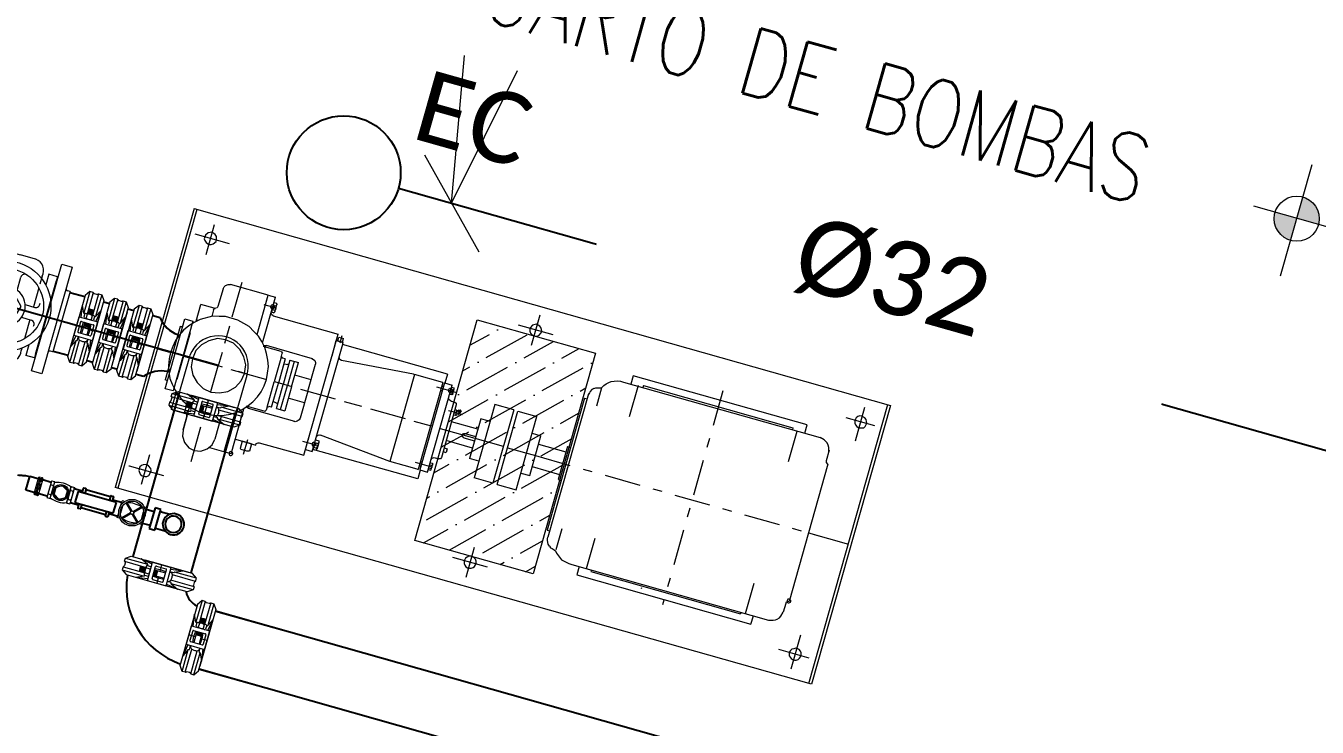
# Model space of a CAD drawing. Header units: inches. Extents: x 0 to 766, y -245 to 236.
# Drawn here: x 55.427 to 58.883, y -194.161 to -192.283 of the extents above; entities that cross this region are included whole.
import ezdxf

# ---------------------------------------------------------------- set-up
doc = ezdxf.new("R2010")
doc.units = ezdxf.units.IN
doc.header["$MEASUREMENT"] = 0
doc.linetypes.add('SLD-Continua', pattern=[0])
for name, color, linetype, lineweight in [('00 SOS 911 - ACCES. ACI', 125, 'Continuous', 9), ('000 SOS 911 - ACCES. ACI', 125, 'Continuous', 0), ('000 SOS 911 - ACCESORIOS ACI', 3, 'Continuous', 20), ('000 SOS 911 ROCIADORES', 5, 'Continuous', 25), ('000 SOS 911 TEXTOS', 4, 'Continuous', 0), ('000 SOS 911 TEXTOS ACI', 7, 'Continuous', 9), ('000 SOS 911 TUBERIA', 30, 'Continuous', 20), ('000 SOS 911 TUBERIA ACI', 1, 'Continuous', 25), ('NIVELES-NPT', 251, 'Continuous', 9), ('TEXTO-AMBIENTE', 251, 'Continuous', 9)]:
    doc.layers.add(name, color=color, linetype=linetype, lineweight=lineweight)
doc.layers.add('Layer2', color=7, linetype='Continuous')
doc.layers.add('LAYERYYY', color=7, linetype='Continuous')
doc.styles.add('P&R', font='calibril.ttf')
doc.styles.add('PIPE', font='ARIALN.TTF', dxfattribs={"width": 0.8})
doc.styles.add('ROMANS', font='romans.shx', dxfattribs={"width": 0.8})

# ---------------------------------------------------------------- blocks, each defined once
blk = doc.blocks.new('NPT')
at = {"layer": 'NIVELES-NPT'}
h = blk.add_hatch(color=256, dxfattribs=at)
h.paths.add_polyline_path([(0, -0.0613), (0, 0), (-0.0603, 0, 0.004279), (-0.0603, -0.001, 0.414214)])
h.paths.add_polyline_path([(0, 0), (0.0603, 0, 0.409209), (0, 0.0593)])
blk.add_line((0.932, 0), (-0.1193, 0), dxfattribs=at)
blk.add_lwpolyline([(0, -0.1598), (0, 0.1494)], dxfattribs=at)
at = {"layer": 'NIVELES-NPT', "linetype": 'Continuous'}
blk.add_circle((0, -0.001), 0.0603, dxfattribs=at)
at = {"layer": 'NIVELES-NPT', "style": 'ROMANS', "width": 0.8}
blk.add_attdef('N.P.T.±0.00', (0.1175, 0.0358), '', height=0.1, dxfattribs=at)
blk = doc.blocks.new('Bomba ACI Planta')
at = {"layer": '000 SOS 911 - ACCESORIOS ACI'}
h = blk.add_hatch(dxfattribs=at)
h.set_pattern_fill('ANSI36', color=125, scale=1.3)
h.set_pattern_definition([(45, (-147.3925, -3.8945), (2.18894, 8.026104), [10.31875, -2.06375, 0, -2.06375])])
h.paths.add_polyline_path([(79.27, 25.23), (52.17, 25.23), (52.17, -25.29), (79.27, -25.29)])
at = {"layer": '000 SOS 911 - ACCESORIOS ACI', "color": 30}
for points in [[(-14.48, 31.83), (144.89, 31.83), (144.89, -32.01), (-14.48, -32.01)], [(-14.48, 31.83), (-14.48, -32.01)], [(-13.88, 31.83), (-13.88, -32.01)], [(144.28, -32.01), (144.28, 31.83)]]:
    blk.add_lwpolyline(points, dxfattribs=at)
at = {"layer": '000 SOS 911 - ACCESORIOS ACI', "color": 10}
for points in [[(-9.2, 22.83), (-9.2, 29.67)], [(65.2, 23.07), (65.2, 30.03)], [(139.6, 22.23), (139.6, 29.91)], [(-12.8, 26.55), (-5, 26.55)], [(-8.72, 25.23), (-8.36, 25.47), (-7.88, 26.19), (-7.88, 26.55), (-8.11, 27.27), (-8.48, 27.63), (-8.84, 27.75), (-9.32, 27.87), (-9.68, 27.75), (-10.04, 27.51), (-10.52, 26.91), (-10.52, 26.07), (-10.28, 25.71), (-9.92, 25.35), (-9.2, 25.11), (-8.72, 25.23)], [(69.16, 26.55), (61.24, 26.55)], [(66.16, 25.59), (66.52, 26.31), (66.52, 26.67), (66.4, 27.03), (66.16, 27.39), (65.8, 27.63), (65.44, 27.75), (64.96, 27.87), (64.24, 27.39), (63.89, 26.67), (63.89, 26.31), (64, 25.95), (64.24, 25.59), (64.6, 25.35), (64.96, 25.23), (65.32, 25.23), (65.8, 25.35), (66.16, 25.59)], [(142.84, 26.55), (136.24, 26.55)], [(139, 25.35), (139.36, 25.23), (139.72, 25.23), (140.2, 25.35), (140.56, 25.47), (140.8, 25.83), (140.92, 26.31), (140.92, 26.67), (140.8, 27.03), (140.56, 27.39), (140.2, 27.63), (139.48, 27.87), (139, 27.75), (138.64, 27.51), (138.4, 27.15), (138.28, 26.79), (138.28, 26.31), (138.4, 25.95), (138.64, 25.59), (139, 25.35)], [(108.52, 24.87), (108.52, 16.95)], [(82.6, 18.27), (82.96, 18.87), (83.32, 19.35), (83.8, 19.83), (84.28, 20.19), (85.48, 20.67), (86.2, 20.79), (86.92, 20.79)], [(86.92, 20.79), (131.92, 20.79)], [(128.44, 22.71), (88.6, 22.71)], [(88.6, 22.71), (88.6, 20.79)], [(90.28, 13.83), (90.28, 21.03)], [(91.36, 21.27), (125.56, 21.27)], [(91.36, 21.27), (91.36, 20.79)], [(125.56, 21.27), (125.56, 20.79)], [(126.64, 13.83), (126.64, 20.79)], [(128.44, 20.79), (128.44, 22.71)], [(134.56, 18.39), (134.44, 18.87), (134.32, 19.23), (134.08, 19.71), (133.72, 20.07), (133.36, 20.31), (132.89, 20.55), (131.92, 20.79)], [(-3.56, 16.59), (-3.44, 17.07), (-3.2, 17.43), (-2.72, 17.79), (-2.24, 17.91)], [(6.4, 17.91), (-2.24, 17.91)], [(6.4, 17.91), (8.08, 17.91)], [(6.4, 16.35), (6.4, 17.91)], [(6.4, 8.91), (6.4, 17.91)], [(8.08, 7.47), (8.08, 17.91)], [(81.04, 17.67), (80.68, 17.31), (80.44, 16.83), (80.32, 16.47), (80.2, 15.99)], [(81.04, 17.67), (81.4, 17.91), (81.76, 18.03), (82.24, 18.15), (82.6, 18.27)], [(82.6, 18.27), (82.6, 14.07)], [(134.56, 18.63), (134.56, 16.23)], [(-3.56, 16.59), (-3.56, 12.51)], [(-3.56, 15.39), (-3.56, 15.27)], [(8.92, 15.63), (6.16, 15.63)], [(8.08, 15.63), (8.08, 16.71)], [(8.08, 15.63), (8.08, 16.71), (8.68, 16.71)], [(8.08, 16.11), (8.68, 16.11)], [(8.08, 15.63), (8.08, 14.55)], [(8.08, 15.63), (8.08, 14.55)], [(8.08, 15.15), (8.68, 15.15)], [(8.08, 14.55), (8.68, 14.55)], [(8.68, 13.83), (8.32, 13.95), (8.08, 14.31), (8.08, 14.43)], [(8.44, 15.75), (8.44, 15.75), (8.44, 15.75)], [(8.44, 15.75), (8.44, 15.75), (8.44, 15.75)], [(8.68, 16.71), (8.8, 16.35), (8.68, 16.11)], [(8.68, 16.11), (8.8, 15.75), (8.8, 15.27), (8.68, 15.15)], [(8.68, 15.15), (8.8, 14.79), (8.68, 14.55)], [(8.8, 14.79), (8.8, 16.47)], [(79.6, 15.03), (79.6, -15.21)], [(79.6, 15.03), (80.2, 15.03)], [(80.2, 16.23), (80.2, -16.65)], [(134.56, 16.23), (134.68, 15.87), (135.04, 15.63), (135.16, 15.63)], [(135.16, 15.63), (135.16, -15.81)], [(-4.28, 11.91), (-7.28, 11.91)], [(-7.28, 8.07), (-7.28, 11.91)], [(-3.56, 12.51), (-3.68, 12.15), (-4.16, 11.91), (-4.28, 11.91)], [(-4.28, 11.55), (-4.16, 11.91), (-4.04, 11.91)], [(-4.28, 11.55), (-4.28, 9.99)], [(8.68, 13.83), (23.56, 13.83)], [(23.56, -13.89), (23.56, 13.83)], [(23.56, 8.91), (23.56, 12.39), (25.12, 12.39)], [(24.89, 12.39), (23.56, 12.39)], [(23.92, 12.39), (23.92, 13.23), (25, 13.23)], [(24.52, 12.15), (24.52, 13.83)], [(24.89, 12.39), (25.12, 12.03)], [(25, 12.39), (25, 13.23)], [(25.12, -12.57), (25.12, 12.03)], [(49.12, 11.91), (25.12, 11.91)], [(49.12, 11.91), (49.12, 9.87)], [(108.52, 13.95), (108.52, 11.91)], [(11.08, -0.09), (10.96, 1.35), (10.72, 2.79), (10.24, 4.11), (9.52, 5.43), (8.8, 6.63), (7.84, 7.71), (6.76, 8.67), (5.56, 9.39), (4.24, 10.11), (2.92, 10.47), (1.48, 10.83), (-1.4, 10.83), (-2.72, 10.47), (-4.16, 10.11), (-6.56, 8.67), (-7.64, 7.71), (-8.6, 6.63), (-9.44, 5.43), (-10.04, 4.11), (-10.52, 2.79), (-10.76, 1.35), (-10.88, -0.09), (-10.76, -1.53), (-10.52, -2.97), (-10.04, -4.29), (-9.44, -5.61), (-8.6, -6.69), (-7.64, -7.77), (-6.56, -8.73), (-5.36, -9.57), (-4.16, -10.17), (-2.72, -10.65), (-1.4, -10.89), (0.04, -11.01), (1.48, -10.89), (2.92, -10.65), (4.24, -10.17), (5.56, -9.57), (6.76, -8.73), (7.84, -7.77), (8.8, -6.69), (9.52, -5.61), (10.24, -4.29), (10.72, -2.97), (10.96, -1.53), (11.08, -0.09)], [(25.84, 8.43), (25.48, 8.55), (25.24, 8.91), (25.12, 9.15)], [(41.92, 9.87), (25.84, 8.43)], [(41.92, 9.87), (42.16, 9.87)], [(42.16, 9.87), (42.16, -10.05)], [(48.64, 9.87), (42.16, 9.87)], [(52, 8.55), (47.68, 8.55)], [(48.64, 9.87), (48.64, -10.05)], [(49, 9.03), (48.64, 9.03)], [(48.64, 9.03), (49, 9.03)], [(49, 9.87), (50.8, 9.87)], [(49, 9.87), (49, -10.05)], [(50.8, -10.05), (50.8, 9.87)], [(50.8, 8.55), (50.8, 9.39)], [(50.8, 9.39), (51.28, 9.39)], [(50.8, 8.91), (51.28, 8.91)], [(50.8, 8.55), (50.8, 7.83), (51.28, 7.83)], [(51.16, 8.67), (51.16, 8.67), (51.16, 8.67)], [(51.28, 9.39), (51.4, 9.03), (51.28, 8.91)], [(51.28, 8.91), (51.4, 8.55), (51.28, 8.19)], [(51.4, 9.15), (51.4, 7.95)], [(108.52, 8.91), (108.52, 0.99)], [(-7.28, 8.43), (-6.92, 8.43)], [(6.04, -0.09), (5.8, 1.83), (4.96, 3.39), (3.64, 4.71), (1.96, 5.67), (0.04, 5.91), (-1.76, 5.67), (-3.44, 4.71), (-4.76, 3.39), (-5.6, 1.83), (-5.84, -0.09), (-5.6, -1.89), (-4.76, -3.57), (-3.44, -4.89), (-1.76, -5.73), (0.04, -6.09), (1.96, -5.73), (3.64, -4.89), (4.96, -3.57), (5.8, -1.89), (6.04, -0.09)], [(8.44, 6.99), (8.8, 7.11), (9.04, 7.11)], [(8.68, 6.75), (8.44, 6.75)], [(12.52, 6.75), (8.68, 6.75)], [(19.6, 7.11), (9.04, 7.11)], [(12.52, 6.75), (12.89, 6.51), (12.89, 6.39)], [(13.84, 5.43), (13.24, 5.43), (12.89, 5.55), (12.89, 5.79), (12.89, 6.39)], [(12.89, 5.79), (12.89, -0.09)], [(19.48, 7.11), (19.84, 6.99), (20.2, 6.87), (20.44, 6.51), (20.56, 6.15)], [(20.56, -0.09), (20.56, 6.15)], [(49, 8.07), (48.64, 8.07)], [(48.64, 8.07), (49, 8.07)], [(50.8, 8.19), (51.28, 8.19), (51.4, 7.83), (51.28, 7.83)], [(51.52, 6.39), (51.16, 6.51), (50.8, 6.87), (50.8, 7.11)], [(51.52, 6.39), (52.36, 6.39)], [(52.36, 6.39), (52.72, 6.27), (52.84, 5.91), (52.84, -6.09), (52.72, -6.45), (52.36, -6.57)], [(13.84, 5.43), (13.84, -0.09)], [(14.92, 4.35), (13.84, 4.23)], [(14.92, 4.47), (14.68, 4.35)], [(14.92, 5.43), (16.84, 5.43)], [(14.92, 5.43), (14.92, -0.09)], [(15.89, 5.43), (15.89, -0.09)], [(16.84, -0.09), (16.84, 5.43)], [(52.84, 4.23), (51.52, 4.23)], [(52.96, 4.23), (52.84, 4.59), (52.96, 4.83)], [(52.84, 4.71), (52.84, 3.75)], [(52.84, 4.23), (54.64, 4.23)], [(52.96, 3.63), (52.84, 3.99), (52.96, 4.23)], [(53.2, 4.83), (52.96, 4.83)], [(53.2, 3.63), (52.96, 3.63)], [(53.2, 4.83), (53.32, 4.47), (53.2, 4.23), (53.32, 3.87), (53.2, 3.63)], [(53.2, 4.83), (53.44, 4.83)], [(53.2, 3.75), (53.44, 3.75)], [(53.44, 4.83), (53.56, 4.71)], [(53.92, 4.35), (53.92, 3.99), (53.56, 3.75), (53.44, 3.75)], [(53.68, 4.95), (53.56, 4.83)], [(53.68, 4.71), (53.56, 4.83)], [(53.56, 4.71), (53.56, 4.83)], [(53.56, 4.71), (53.92, 4.35)], [(53.68, 4.95), (53.8, 4.83)], [(53.92, 4.95), (53.68, 4.95)], [(53.68, 4.71), (53.8, 4.83)], [(53.92, 4.47), (53.68, 4.71)], [(53.8, 4.83), (54.04, 4.59)], [(53.92, 4.95), (53.92, 5.07)], [(53.92, 5.07), (54.28, 4.71), (54.28, 4.83)], [(53.92, 5.07), (54.04, 5.07)], [(54.04, 4.59), (53.92, 4.47)], [(54.04, 4.35), (53.92, 4.47)], [(54.04, 4.35), (53.92, 4.35)], [(54.04, 5.07), (54.28, 4.83)], [(54.04, 5.07), (54.28, 4.83)], [(54.04, 4.59), (54.16, 4.47)], [(54.16, 4.47), (54.04, 4.35)], [(54.16, 4.47), (54.16, 4.71)], [(54.28, 4.71), (54.16, 4.71)], [(78.89, 3.75), (78.89, -3.81)], [(78.89, 3.75), (79.6, 3.75)], [(20.56, 2.55), (16.84, 2.55)], [(58.84, 2.07), (52.84, 2.07)], [(55.96, -0.09), (56.08, 0.27), (56.44, 0.39)], [(56.44, 0.39), (58.84, 0.39)], [(72.64, 2.55), (78.89, 2.55)], [(6.52, -0.09), (4.6, -0.09)], [(12.89, -5.85), (12.89, -0.09)], [(13.84, -5.61), (13.84, -0.09)], [(14.92, -5.61), (14.92, -0.09)], [(15.89, -5.61), (15.89, -0.09)], [(16.84, -0.09), (16.84, -5.61)], [(20.56, -2.73), (16.84, -2.73)], [(20.56, -0.09), (20.56, -6.21)], [(58.84, -2.25), (52.84, -2.25)], [(56.44, -0.57), (56.08, -0.45), (55.96, -0.09)], [(56.44, -0.57), (58.84, -0.57)], [(72.64, -2.61), (78.89, -2.61)], [(108.52, -2.01), (108.52, -4.05)], [(136.48, -0.09), (137.8, -0.09)], [(12.89, -5.85), (13.24, -5.61)], [(13.84, -5.61), (13.24, -5.61)], [(14.92, -4.53), (13.84, -4.29)], [(14.68, -4.41), (14.92, -4.65)], [(14.92, -5.61), (16.84, -5.61)], [(52.84, -3.93), (53.56, -3.93)], [(52.84, -4.77), (53.44, -4.77)], [(53.56, -3.93), (53.56, -4.77)], [(78.89, -3.81), (79.6, -3.81)], [(-7.28, -12.09), (-7.28, -8.25)], [(-6.92, -8.49), (-7.28, -8.49)], [(8.08, -17.97), (8.08, -7.65)], [(8.68, -6.93), (8.44, -6.93)], [(9.04, -7.29), (8.68, -7.17), (8.44, -7.05)], [(12.52, -6.93), (8.68, -6.93)], [(19.6, -7.29), (9.04, -7.29)], [(12.89, -5.85), (12.89, -6.57), (12.64, -6.93), (12.52, -6.93)], [(20.56, -6.21), (20.44, -6.69), (20.08, -7.05), (19.72, -7.29), (19.48, -7.29)], [(49, -8.25), (48.64, -8.25)], [(48.64, -8.25), (49, -8.25)], [(50.8, -7.17), (50.92, -6.81), (51.28, -6.57), (51.52, -6.57), (52.36, -6.57)], [(50.8, -7.89), (51.28, -7.89)], [(50.8, -8.37), (51.28, -8.37)], [(51.28, -7.89), (51.4, -8.25), (51.28, -8.37)], [(51.28, -8.37), (51.4, -8.73), (51.28, -9.09)], [(51.4, -9.33), (51.4, -8.13)], [(108.52, -7.05), (108.52, -14.97)], [(-4.28, -11.73), (-4.28, -10.17)], [(-3.56, -15.69), (-3.56, -10.53)], [(3.76, -10.41), (3.76, -15.81)], [(6.4, -9.09), (6.4, -17.97)], [(26.08, -11.01), (22.48, -11.01)], [(23.56, -10.41), (23.56, -9.09)], [(25.12, -9.21), (25.24, -8.85), (25.6, -8.61), (25.84, -8.61)], [(25.12, -11.01), (25.12, -9.93)], [(25.12, -9.93), (25.84, -9.93)], [(49.12, -10.05), (49.12, -12.09), (25.12, -12.09)], [(25.12, -10.53), (25.84, -10.53)], [(25.12, -11.01), (25.12, -12.09), (25.84, -12.09)], [(25.48, -10.89), (25.48, -10.89), (25.48, -10.89)], [(42.16, -10.05), (25.84, -8.61)], [(25.84, -9.93), (25.96, -10.29), (25.84, -10.53)], [(25.84, -10.53), (25.96, -10.89), (25.84, -11.25), (25.84, -11.61)], [(25.96, -10.29), (25.96, -11.85)], [(45.4, -10.05), (42.16, -10.05)], [(48.4, -10.05), (45.4, -10.05)], [(51.4, -8.73), (47.68, -8.73)], [(48.4, -10.05), (48.64, -10.05)], [(49, -9.21), (48.64, -9.21)], [(48.64, -9.21), (49, -9.21)], [(49, -10.05), (50.8, -10.05)], [(50.8, -9.09), (51.28, -9.09)], [(50.8, -9.45), (51.28, -9.45)], [(51.28, -9.09), (51.4, -9.45), (51.28, -9.45)], [(-4.28, -12.09), (-7.28, -12.09)], [(-4.04, -12.09), (-4.28, -11.73)], [(-4.28, -12.09), (-3.92, -12.09), (-3.68, -12.45), (-3.56, -12.69)], [(-3.56, -12.69), (-3.56, -15.69)], [(6.4, -14.13), (6.4, -15.09)], [(6.4, -14.13), (6.4, -15.09)], [(8.08, -14.61), (12.76, -14.61), (12.76, -14.25), (13.12, -14.01), (13.36, -13.89), (23.56, -13.89)], [(10.72, -17.25), (10.72, -13.89)], [(23.56, -12.57), (23.56, -11.73)], [(23.56, -12.57), (25.12, -12.57)], [(25.12, -11.61), (25.84, -11.61), (25.84, -12.09)], [(82.6, -14.01), (82.6, -18.81)], [(90.28, -20.97), (90.28, -14.01)], [(126.64, -20.97), (126.64, -14.01)], [(-3.56, -15.81), (-3.32, -17.13), (-2.48, -18.33), (-1.28, -19.17), (0.04, -19.41), (1.48, -19.17), (2.68, -18.33), (3.52, -17.13), (3.76, -15.81)], [(11.8, -14.61), (9.64, -14.61)], [(9.64, -14.61), (9.64, -16.29)], [(11.8, -14.61), (11.8, -16.29), (11.2, -16.41), (9.89, -16.41), (9.64, -16.29)], [(79.6, -15.21), (80.2, -15.21)], [(81.04, -18.45), (80.68, -18.09), (80.32, -17.37), (80.2, -16.89), (80.2, -16.65)], [(135.16, -15.81), (134.8, -15.93), (134.56, -16.29), (134.56, -16.41)], [(134.56, -16.41), (134.56, -18.45)], [(135.52, -15.69), (135.52, -15.69)], [(6.4, -17.97), (3.16, -17.97)], [(8.08, -17.97), (6.4, -17.97)], [(8.44, -17.85), (8.44, -17.85)], [(81.04, -18.45), (81.4, -18.69), (81.76, -18.81), (82.24, -18.93), (82.6, -19.05)], [(82.6, -19.05), (82.96, -19.53), (84.4, -20.61), (86.2, -20.97), (86.92, -20.97)], [(108.52, -17.97), (108.52, -20.01)], [(131.92, -20.97), (132.89, -20.73), (133.36, -20.49), (133.72, -20.25), (134.08, -19.89), (134.32, -19.41), (134.56, -18.45)], [(86.92, -20.97), (131.92, -20.97)], [(88.6, -20.97), (88.6, -22.89)], [(91.36, -20.97), (91.36, -21.33)], [(91.36, -21.33), (125.56, -21.33)], [(102.89, -21.81), (103.12, -21.81)], [(125.56, -20.97), (125.56, -21.33)], [(128.44, -22.89), (128.44, -20.97)], [(139.6, -22.29), (139.6, -30.09)], [(-8.72, -25.41), (-9.2, -25.29), (-9.92, -25.53), (-10.28, -25.77), (-10.52, -26.13), (-10.52, -26.97), (-10.04, -27.69), (-9.68, -27.93), (-8.84, -27.93), (-8.48, -27.81), (-8.11, -27.45), (-7.88, -26.73), (-7.88, -26.25), (-8.11, -25.89), (-8.72, -25.41)], [(-9.2, -23.01), (-9.2, -29.85)], [(66.16, -25.65), (65.8, -25.41), (65.32, -25.29), (64.96, -25.29), (64.6, -25.41), (64, -26.01), (63.89, -26.49), (63.89, -26.85), (64, -27.21), (64.24, -27.57), (64.6, -27.81), (64.96, -27.93), (65.44, -27.93), (65.8, -27.81), (66.16, -27.57), (66.4, -27.21), (66.52, -26.85), (66.52, -26.37), (66.4, -26.01), (66.16, -25.65)], [(65.2, -23.25), (65.2, -30.09)], [(88.6, -22.89), (128.44, -22.89)], [(108.52, -23.01), (108.52, -24.09)], [(139, -25.53), (138.64, -25.77), (138.4, -26.13), (138.28, -26.49), (138.28, -26.85), (138.4, -27.33), (139, -27.81), (139.48, -27.93), (139.84, -27.93), (140.2, -27.81), (140.56, -27.57), (140.8, -27.21), (140.92, -26.85), (140.92, -26.37), (140.8, -26.01), (140.56, -25.65), (140.2, -25.41), (139.72, -25.29), (139.36, -25.29), (139, -25.53)], [(-12.92, -26.61), (-12.8, -26.61)], [(-12.8, -26.61), (-5, -26.61)], [(69.16, -26.61), (61.24, -26.61)], [(142.84, -26.61), (135.89, -26.61)]]:
    blk.add_lwpolyline(points, dxfattribs=at)
at = {"layer": '000 SOS 911 - ACCESORIOS ACI'}
blk.add_lwpolyline([(52.17, 25.23), (79.27, 25.23), (79.27, -25.29), (52.17, -25.29)], close=True, dxfattribs=at)
blk.add_lwpolyline([(52.17, 25.23), (79.27, 25.23), (79.27, -25.29), (52.17, -25.29)], close=True, dxfattribs=at)
for points in [[(0.04, 18.99), (0.04, 11.07)], [(0.04, 9.03), (0.04, 5.07)], [(65.32, 8.31), (61, 8.31)], [(61, 8.31), (61, -8.49)], [(65.32, 8.31), (65.32, -8.49)], [(66.28, -8.49), (66.28, 8.31)], [(66.28, 8.31), (70.6, 8.31)], [(70.6, -8.49), (70.6, 8.31)], [(0.04, 3.03), (0.04, -0.09)], [(58.84, 4.47), (58.84, -4.65)], [(61, 4.47), (58.84, 4.47)], [(70.6, 4.47), (72.64, 4.47)], [(72.64, -4.65), (72.64, 4.47)], [(-13.88, -0.09), (-11.11, -0.09)], [(-7.88, -0.09), (0.04, -0.09)], [(1, -0.09), (0.04, -0.09)], [(0.04, -5.97), (0.04, -0.09)], [(10.96, -0.09), (3.04, -0.09)], [(16.96, -0.09), (13, -0.09)], [(26.92, -0.09), (19, -0.09)], [(32.92, -0.09), (28.96, -0.09)], [(42.89, -0.09), (34.96, -0.09)], [(48.89, -0.09), (44.92, -0.09)], [(58.84, -0.09), (50.92, -0.09)], [(65.32, -0.09), (58.84, -0.09)], [(66.28, -0.09), (72.64, -0.09)], [(72.64, -0.09), (80.56, -0.09)], [(83.56, -0.09), (85.6, -0.09)], [(88.6, -0.09), (96.52, -0.09)], [(99.52, -0.09), (101.56, -0.09)], [(104.56, -0.09), (112.48, -0.09)], [(115.48, -0.09), (117.52, -0.09)], [(120.52, -0.09), (128.44, -0.09)], [(131.44, -0.09), (133.48, -0.09)], [(135.16, -0.09), (144.28, -0.09)], [(61, -4.65), (58.84, -4.65)], [(70.6, -4.65), (72.64, -4.65)], [(0.04, -11.97), (0.04, -8.01)], [(65.32, -8.49), (61, -8.49)], [(66.28, -8.49), (70.6, -8.49)], [(0.04, -21.93), (0.04, -14.01)]]:
    blk.add_lwpolyline(points, dxfattribs=at)
at = {"layer": '000 SOS 911 - ACCESORIOS ACI', "color": 10}
for points in [[(7.96, 16.11), (7.72, 16.11), (7.6, 15.99), (7.6, 15.75)], [(7.96, 16.11), (7.72, 16.11), (7.6, 15.99), (7.6, 15.75)], [(7.96, 16.11), (7.72, 16.11), (7.6, 15.99), (7.6, 15.75)], [(7.96, 16.11), (7.72, 16.11), (7.6, 15.99), (7.6, 15.75)], [(7.6, 15.75), (7.6, 15.51), (7.72, 15.27), (7.96, 15.27)], [(7.6, 15.75), (7.6, 15.51), (7.72, 15.27), (7.96, 15.27)], [(7.6, 15.75), (7.6, 15.51), (7.72, 15.27), (7.96, 15.27)], [(7.6, 15.75), (7.6, 15.51), (7.72, 15.27), (7.96, 15.27)], [(8.44, 15.75), (8.44, 15.99), (8.2, 16.11), (7.96, 16.11)], [(8.44, 15.75), (8.44, 15.99), (8.2, 16.11), (7.96, 16.11)], [(8.44, 15.75), (8.44, 15.99), (8.2, 16.11), (7.96, 16.11)], [(8.44, 15.75), (8.44, 15.99), (8.2, 16.11), (7.96, 16.11)], [(7.96, 15.27), (8.2, 15.27), (8.44, 15.51), (8.44, 15.75)], [(7.96, 15.27), (8.2, 15.27), (8.44, 15.51), (8.44, 15.75)], [(7.96, 15.27), (8.2, 15.27), (8.44, 15.51), (8.44, 15.75)], [(7.96, 15.27), (8.2, 15.27), (8.44, 15.51), (8.44, 15.75)], [(50.68, 9.03), (50.44, 9.03), (50.32, 8.91), (50.32, 8.67)], [(50.68, 9.03), (50.44, 9.03), (50.32, 8.91), (50.32, 8.67)], [(50.32, 8.67), (50.32, 8.43), (50.44, 8.19), (50.68, 8.19)], [(50.32, 8.67), (50.32, 8.43), (50.44, 8.19), (50.68, 8.19)], [(51.16, 8.67), (51.16, 8.91), (50.92, 9.03), (50.68, 9.03)], [(51.16, 8.67), (51.16, 8.91), (50.92, 9.03), (50.68, 9.03)], [(50.68, 8.19), (50.92, 8.19), (51.16, 8.43), (51.16, 8.67)], [(50.68, 8.19), (50.92, 8.19), (51.16, 8.43), (51.16, 8.67)], [(25, -10.53), (24.76, -10.53), (24.64, -10.65), (24.64, -10.89)], [(25, -10.53), (24.76, -10.53), (24.64, -10.65), (24.64, -10.89)], [(24.64, -10.89), (24.64, -11.13), (24.76, -11.37), (25, -11.37)], [(24.64, -10.89), (24.64, -11.13), (24.76, -11.37), (25, -11.37)], [(25.48, -10.89), (25.48, -10.65), (25.24, -10.53), (25, -10.53)], [(25.48, -10.89), (25.48, -10.65), (25.24, -10.53), (25, -10.53)], [(25, -11.37), (25.24, -11.37), (25.48, -11.13), (25.48, -10.89)], [(25, -11.37), (25.24, -11.37), (25.48, -11.13), (25.48, -10.89)], [(135.04, -15.33), (134.8, -15.33), (134.68, -15.45), (134.68, -15.69)], [(134.68, -15.69), (134.68, -15.93), (134.8, -16.17), (135.04, -16.17)], [(135.52, -15.69), (135.52, -15.45), (135.28, -15.33), (135.04, -15.33)], [(135.04, -16.17), (135.28, -16.17), (135.52, -15.93), (135.52, -15.69)], [(7.96, -17.49), (7.72, -17.49), (7.6, -17.61), (7.6, -17.85)], [(7.6, -17.85), (7.6, -18.09), (7.72, -18.33), (7.96, -18.33)], [(8.44, -17.85), (8.44, -17.61), (8.2, -17.49), (7.96, -17.49)], [(7.96, -18.33), (8.2, -18.33), (8.44, -18.09), (8.44, -17.85)]]:
    blk.add_open_spline(points, degree=3, dxfattribs=at)
blk = doc.blocks.new('Valvula OS&Y')
at = {"layer": '000 SOS 911 - ACCES. ACI', "linetype": 'Continuous', "ltscale": 0.05}
for p, q in [((-0.048, 0.1162), (-0.1176, 0.1162)), ((-0.1176, 0.1162), (-0.1176, 0.0908)), ((0.1176, 0.1162), (0.048, 0.1162)), ((0.1176, 0.1162), (0.1176, 0.0908)), ((-0.0869, 0.0908), (-0.1176, 0.0908)), ((-0.0171, 0.0747), (-0.0724, 0.0747)), ((-0.0184, 0.0505), (-0.0184, 0.0787)), ((0.0184, 0.0505), (0.0184, 0.0787)), ((0.0749, 0.0747), (0.0196, 0.0747)), ((0.0511, 0.0747), (0.0447, 0.0747)), ((0.1176, 0.0908), (0.0869, 0.0908)), ((0.1075, 0.0747), (0.1011, 0.0747)), ((-0.148, 0.0443), (-0.148, 0)), ((0.148, 0.0443), (0.148, 0)), ((-0.0505, 0.0184), (-0.0888, 0.0184)), ((0.0505, 0.0184), (0.0888, 0.0184)), ((0.148, -0.0443), (0.148, 0)), ((-0.148, -0.0443), (-0.148, 0)), ((-0.0505, -0.0184), (-0.0888, -0.0184)), ((0.0505, -0.0184), (0.0888, -0.0184)), ((-0.0184, -0.0505), (-0.0184, -0.0787)), ((0.0184, -0.0505), (0.0184, -0.0787)), ((-0.1176, -0.1162), (-0.1176, -0.0908)), ((-0.0869, -0.0908), (-0.1176, -0.0908)), ((-0.1011, -0.0747), (-0.1075, -0.0747)), ((-0.0184, -0.0747), (-0.0737, -0.0747)), ((0.0737, -0.0747), (0.0184, -0.0747)), ((0.1075, -0.0747), (0.0848, -0.0747)), ((0.1176, -0.0908), (0.0869, -0.0908)), ((0.1176, -0.1162), (0.1176, -0.0908)), ((0.1176, -0.1162), (-0.1176, -0.1162))]:
    blk.add_line(p, q, dxfattribs=at)
for points in [[(-0.0305, 0.0297), (0.0105, 0.0412), (0.0409, 0.0115), (0.038, 0)], [(-0.038, 0), (-0.0305, 0.0297)], [(-0.038, 0), (-0.0305, -0.0297)], [(-0.0305, -0.0297), (0.0105, -0.0412), (0.0409, -0.0115), (0.038, 0)]]:
    blk.add_lwpolyline(points, dxfattribs=at)
for radius in [0.1257, 0.1049]:
    blk.add_circle((0, 0), radius, dxfattribs=at)
for centre, radius, start, end in [((-0.1152, 0.0427), 0.0329, 76.5961, 177.0733), ((-0.0296, 0.0787), 0.0113, 0, 108.4552), ((0.0296, 0.0787), 0.0113, 71.5448, 180), ((0.1152, 0.0427), 0.0329, 2.9267, 103.4039), ((0, 0), 0.0538, 0, 180), ((-0.0888, 0.0296), 0.0113, 161.5448, 270), ((0, 0), 0.0538, 180, 0), ((0, 0), 0.0241, 0, 180), ((0, 0), 0.0241, 180, 0), ((0.0888, 0.0296), 0.0113, 270, 18.4552), ((-0.0888, -0.0296), 0.0113, 90, 198.4552), ((0.0888, -0.0296), 0.0113, 341.5448, 90), ((-0.1152, -0.0427), 0.0329, 182.9267, 283.4039), ((0.1152, -0.0427), 0.0329, 256.5961, 357.0733), ((-0.0296, -0.0787), 0.0113, 251.5448, 0), ((0.0296, -0.0787), 0.0113, 180, 288.4552)]:
    blk.add_arc(centre, radius, start, end, dxfattribs=at)
blk = doc.blocks.new('Brida')
at = {"layer": '000 SOS 911 - ACCESORIOS ACI', "color": 10, "linetype": 'ByBlock'}
for p, q in [((-0.1065, 0), (0.1065, 0)), ((-0.1065, -0.002), (-0.1065, 0)), ((0.1065, 0), (0.1065, -0.002)), ((-0.0875, -0.045), (-0.0875, -0.0376)), ((0.0875, -0.045), (-0.0875, -0.045)), ((0.0875, -0.045), (0.0875, -0.0376))]:
    blk.add_line(p, q, dxfattribs=at)
blk.add_lwpolyline([(-0.1549, -0.0321), (-0.1549, -0.002), (0.1549, -0.002), (0.1549, -0.0321)], close=True, dxfattribs=at)
at = {"layer": '000 SOS 911 - ACCESORIOS ACI', "color": 10}
for centre, start, end in [((-0.0925, -0.0371), 354.0883, 80.4888), ((0.0925, -0.0371), 99.5112, 185.9117)]:
    blk.add_arc(centre, 0.00507, start, end, dxfattribs=at)
blk = doc.blocks.new('A$C704A5D0A')
at = {"layer": '000 SOS 911 - ACCESORIOS ACI', "color": 30, "linetype": 'Continuous', "ltscale": 0.05}
for p, q in [((-0.0036, 0.0841), (-0.0978, 0.0841)), ((-0.0036, -0.0841), (-0.0978, -0.0841))]:
    blk.add_line(p, q, dxfattribs=at)
blk.add_arc((0, 0), 0.0842, 267.5751, 92.4249, dxfattribs=at)
blk = doc.blocks.new('SOS 911 Acople')
at = {"layer": '000 SOS 911 TUBERIA', "linetype": 'Continuous'}
for p, q in [((-0.1299, -0.0124), (-0.1122, 0)), ((-0.1122, 0), (0.034, 0)), ((-0.0499, -0.0124), (-0.0765, 0)), ((-0.0341, -0.007), (-0.0765, 0)), ((-0.0341, 0), (-0.0341, -0.0679)), ((0.1122, 0), (-0.034, 0)), ((0, -0.0241), (0, 0)), ((0.0341, 0), (0.0341, -0.0679)), ((0.0341, -0.007), (0.0765, 0)), ((0.0499, -0.0124), (0.0765, 0)), ((0.1299, -0.0124), (0.1122, 0)), ((-0.1299, -0.024), (-0.1299, -0.0124)), ((-0.1299, -0.0124), (-0.0499, -0.0124)), ((-0.1299, -0.024), (-0.045, -0.024)), ((-0.1299, -0.0439), (-0.1299, -0.0555)), ((-0.1299, -0.0439), (-0.0451, -0.0439)), ((-0.1266, -0.0385), (-0.1266, -0.0295)), ((-0.0484, -0.0162), (-0.0341, -0.0162)), ((-0.0202, -0.0124), (-0.0202, -0.0554)), ((-0.0202, -0.0202), (-0.0001, -0.0192)), ((0.0202, -0.0241), (-0.0202, -0.0241)), ((0.0202, -0.0437), (-0.0202, -0.0437)), ((0.0176, -0.0096), (-0.0176, -0.0096)), ((-0.0001, -0.0192), (0.0202, -0.0201)), ((0, -0.0437), (0, -0.0679)), ((0.0085, -0.0241), (0.0085, -0.0437)), ((0.0085, -0.0312), (0.0109, -0.0437)), ((0.0098, -0.0241), (0.0136, -0.0437)), ((0.0125, -0.0241), (0.0161, -0.0437)), ((0.0152, -0.0241), (0.0189, -0.0437)), ((0.0173, -0.0241), (0.0202, -0.0386)), ((0.0202, -0.0124), (0.0202, -0.0554)), ((0.0497, -0.0162), (0.0363, -0.0162)), ((0.0497, -0.0249), (0.0363, -0.0249)), ((0.0497, -0.043), (0.0363, -0.043)), ((0.1299, -0.0124), (0.0499, -0.0124)), ((0.0499, -0.0247), (0.0501, -0.0256)), ((0.1299, -0.024), (0.0506, -0.024)), ((0.1299, -0.0439), (0.0506, -0.0439)), ((0.0521, -0.036), (0.0536, -0.0437)), ((0.0525, -0.024), (0.0563, -0.0437)), ((0.0551, -0.024), (0.0588, -0.0437)), ((0.0578, -0.024), (0.0616, -0.0437)), ((0.0602, -0.024), (0.064, -0.0437)), ((0.0628, -0.024), (0.0664, -0.0437)), ((0.0655, -0.024), (0.0693, -0.0437)), ((0.0677, -0.024), (0.0702, -0.0364)), ((0.0702, -0.024), (0.0702, -0.0439)), ((0.1266, -0.0385), (0.1266, -0.0295)), ((0.1299, -0.024), (0.1299, -0.0124)), ((0.1299, -0.0439), (0.1299, -0.0555)), ((-0.1299, -0.0555), (-0.1122, -0.0679)), ((-0.1299, -0.0555), (-0.0499, -0.0555)), ((-0.1122, -0.0679), (0.034, -0.0679)), ((0.0955, -0.0679), (-0.0955, -0.0679)), ((-0.0499, -0.0555), (-0.0765, -0.0679)), ((-0.0341, -0.0609), (-0.0765, -0.0679)), ((-0.0611, -0.0679), (0.0611, -0.0679)), ((-0.0484, -0.0517), (-0.0341, -0.0517)), ((0.1122, -0.0679), (-0.034, -0.0679)), ((-0.0202, -0.0477), (0, -0.0492)), ((0.0176, -0.0582), (-0.0176, -0.0582)), ((0, -0.0492), (0.0202, -0.0478)), ((0.0341, -0.0609), (0.0765, -0.0679)), ((0.0497, -0.0517), (0.0363, -0.0517)), ((0.1299, -0.0555), (0.0499, -0.0555)), ((0.0499, -0.0555), (0.0765, -0.0679)), ((0.1299, -0.0555), (0.1122, -0.0679))]:
    blk.add_line(p, q, dxfattribs=at)
for centre, radius, start, end in [((-0.0176, -0.0123), 0.00267, 91.1954, 181.7106), ((0.0176, -0.0123), 0.00267, 358.2894, 88.8046), ((0.0395, -0.0206), 0.00542, 126.888, 233.112), ((0.0542, -0.034), 0.0201, 153.1303, 206.8697), ((0.0395, -0.0474), 0.00542, 126.888, 233.112), ((0.0464, -0.0206), 0.00542, 306.888, 53.112), ((0.0349, -0.034), 0.0173, 328.4358, 31.5642), ((0.0464, -0.0474), 0.00542, 306.888, 53.112), ((-0.0176, -0.0555), 0.00267, 178.2894, 268.8046), ((0.0176, -0.0555), 0.00267, 271.1954, 1.7106)]:
    blk.add_arc(centre, radius, start, end, dxfattribs=at)
for points, knots in [([(-0.1299, -0.024), (-0.1293, -0.0244), (-0.1281, -0.0255), (-0.1265, -0.0273), (-0.1266, -0.0288), (-0.1266, -0.0295)], [0, 0, 0, 0, 0.00141321, 0.003351351, 0.004643194, 0.004643194, 0.004643194, 0.004643194]), ([(-0.1299, -0.0439), (-0.1293, -0.0435), (-0.1281, -0.0425), (-0.1265, -0.0407), (-0.1266, -0.0391), (-0.1266, -0.0385)], [0, 0, 0, 0, 0.00141321, 0.003351351, 0.004643194, 0.004643194, 0.004643194, 0.004643194]), ([(-0.0499, -0.0124), (-0.0495, -0.0128), (-0.0485, -0.0138), (-0.0484, -0.0153), (-0.0484, -0.0162)], [0, 0, 0, 0, 0.000969657, 0.002925995, 0.002925995, 0.002925995, 0.002925995]), ([(-0.0341, -0.0171), (-0.036, -0.0172), (-0.0395, -0.0175), (-0.0439, -0.0211), (-0.0461, -0.0264), (-0.0469, -0.0324), (-0.0466, -0.0385), (-0.0454, -0.044), (-0.0429, -0.0483), (-0.0394, -0.0502), (-0.0365, -0.0513), (-0.0347, -0.0513), (-0.0341, -0.0512)], [0, 0, 0, 0, 0.00384195, 0.00705555, 0.01125328, 0.01547058, 0.01953112, 0.02399039, 0.02700006, 0.02946337, 0.03220362, 0.03328565, 0.03328565, 0.03328565, 0.03328565]), ([(0.0499, -0.0124), (0.0495, -0.0128), (0.0485, -0.0138), (0.0484, -0.0153), (0.0484, -0.0162)], [0, 0, 0, 0, 0.000969657, 0.002925995, 0.002925995, 0.002925995, 0.002925995]), ([(0.1299, -0.024), (0.1293, -0.0244), (0.1281, -0.0255), (0.1265, -0.0273), (0.1266, -0.0288), (0.1266, -0.0295)], [0, 0, 0, 0, 0.00141321, 0.003351351, 0.004643194, 0.004643194, 0.004643194, 0.004643194]), ([(0.1299, -0.0439), (0.1293, -0.0435), (0.1281, -0.0425), (0.1265, -0.0407), (0.1266, -0.0391), (0.1266, -0.0385)], [0, 0, 0, 0, 0.00141321, 0.003351351, 0.004643194, 0.004643194, 0.004643194, 0.004643194]), ([(-0.0499, -0.0555), (-0.0495, -0.0552), (-0.0485, -0.0542), (-0.0484, -0.0527), (-0.0484, -0.0517)], [0, 0, 0, 0, 0.000969657, 0.002925995, 0.002925995, 0.002925995, 0.002925995]), ([(0.0499, -0.0555), (0.0495, -0.0552), (0.0485, -0.0542), (0.0484, -0.0527), (0.0484, -0.0517)], [0, 0, 0, 0, 0.000969657, 0.002925995, 0.002925995, 0.002925995, 0.002925995])]:
    blk.add_open_spline(points, degree=3, knots=knots, dxfattribs=at)
blk = doc.blocks.new('Acople Bomba ACI')
at = {"layer": '000 SOS 911 TUBERIA', "linetype": 'SLD-Continua', "xscale": 0.7909611757049978, "yscale": 0.7909611757049978, "zscale": 0.7909611757049978, "rotation": 89.99999999999999}
blk.add_blockref('SOS 911 Acople', (0, 0), dxfattribs=at)
blk = doc.blocks.new('150-3')
at = {"layer": '000 SOS 911 - ACCES. ACI', "color": 10, "linetype": 'ByBlock'}
for p, q in [((26.5, 72.5, 0), (29.7, 72.5, 0)), ((29.7, 72.5, 0), (29.7, -72.5, 0)), ((0, 63.5), (0, -63.5)), ((1.5, 63.5), (0, 63.5)), ((0, -63.5), (1.5, -63.5)), ((26.5, -72.5, 0), (29.7, -72.5, 0))]:
    blk.add_line(p, q, dxfattribs=at)
blk.add_lwpolyline([(23.3, 95.3), (1.5, 95.3), (1.5, -95.2), (23.3, -95.2)], close=True, dxfattribs=at)
at = {"layer": '000 SOS 911 - ACCES. ACI', "color": 10}
for centre, start, end in [((26.8, 76.6, 0), 209.9655, 265.5347), ((26.8, -76.6, 0), 94.4653, 150.0345)]:
    blk.add_arc(centre, 4.07, start, end, dxfattribs=at)
blk = doc.blocks.new('Valvula Check Jockey')
at = {"layer": '000 SOS 911 - ACCES. ACI'}
for points in [[(-0.0335, 0.0239), (-0.0239, 0.0239), (-0.0239, -0.0239), (-0.0335, -0.0239)], [(-0.0239, 0.0128), (-0.0335, 0.0128), (-0.0335, -0.0128), (-0.0239, -0.0128)], [(0.0335, 0.0239), (0.0239, 0.0239), (0.0239, -0.0239), (0.0335, -0.0239)], [(0.0335, 0.0128), (0.0239, 0.0128), (0.0239, -0.0128), (0.0335, -0.0128)]]:
    blk.add_lwpolyline(points, close=True, dxfattribs=at)
blk.add_lwpolyline([(-0.0166, -0.0096), (0, -0.0191), (0.0166, -0.0096), (0.0166, 0.0096), (0, 0.0191), (-0.0166, 0.0096), (-0.0166, -0.0096)], dxfattribs=at)
for radius in [0.0223, 0.0191]:
    blk.add_circle((0, 0), radius, dxfattribs=at)
for centre, radius, start, end in [((-0.0271, 0.0194), 0.00643, 135.8395, 170.1566), ((-0.0271, 0.0172), 0.00643, 189.8434, 224.1605), ((-0.0271, 0.0083), 0.00643, 135.8395, 170.1566), ((-0.0302, 0.0194), 0.00643, 9.8434, 44.1605), ((-0.0302, 0.0172), 0.00643, 315.8395, 350.1566), ((-0.0302, 0.0083), 0.00643, 9.8434, 44.1605), ((0, -0.0351), 0.0622, 67.3801, 112.6199), ((0.0302, 0.0194), 0.00643, 135.8395, 170.1566), ((0.0302, 0.0172), 0.00643, 189.8434, 224.1605), ((0.0302, 0.0083), 0.00643, 135.8395, 170.1566), ((0.0271, 0.0194), 0.00643, 9.8434, 44.1605), ((0.0271, 0.0172), 0.00643, 315.8395, 350.1566), ((0.0271, 0.0083), 0.00643, 9.8434, 44.1605), ((-0.0271, -0.0083), 0.00643, 189.8434, 224.1605), ((-0.0271, -0.0172), 0.00643, 135.8395, 170.1566), ((-0.0271, -0.0194), 0.00643, 189.8434, 224.1605), ((-0.0302, -0.0083), 0.00643, 315.8395, 350.1566), ((-0.0302, -0.0172), 0.00643, 9.8434, 44.1605), ((-0.0302, -0.0194), 0.00643, 315.8395, 350.1566), ((0, 0.0351), 0.0622, 247.3801, 292.6199), ((0.0302, -0.0083), 0.00643, 189.8434, 224.1605), ((0.0302, -0.0172), 0.00643, 135.8395, 170.1566), ((0.0302, -0.0194), 0.00643, 189.8434, 224.1605), ((0.0271, -0.0083), 0.00643, 315.8395, 350.1566), ((0.0271, -0.0172), 0.00643, 9.8434, 44.1605), ((0.0271, -0.0194), 0.00643, 315.8395, 350.1566)]:
    blk.add_arc(centre, radius, start, end, dxfattribs=at)
blk = doc.blocks.new('Acople Jockey')
at = {"layer": '000 SOS 911 - ACCES. ACI', "linetype": 'Continuous'}
for points in [[(-0.008, -0.025), (-0.0112, -0.025), (-0.0131, -0.0234), (-0.0131, 0.0234), (-0.0112, 0.0253), (-0.008, 0.0253)], [(0, 0.0069), (-0.0131, 0.0069)], [(-0.0083, 0.0046), (-0.0102, 0.0043), (-0.0115, 0.003)], [(-0.0112, 0.0253), (-0.0112, 0.0145)], [(-0.0035, 0.0069), (-0.0048, 0.0084), (-0.0064, 0.0088), (-0.0083, 0.0084), (-0.0092, 0.0069)], [(-0.0045, 0.0046), (-0.0083, 0.0046)], [(-0.008, 0.0253), (-0.008, 0.0104)], [(-0.008, 0.0046), (-0.008, -0.0046)], [(-0.0051, 0.0104), (-0.0051, 0.0253), (-0.0019, 0.0253), (0, 0.0234)], [(0, 0.0234), (0, -0.0234), (-0.0019, -0.025), (-0.0051, -0.025)], [(-0.0048, -0.0046), (-0.0048, 0.0046)], [(0, 0.0046), (-0.0048, 0.0011)], [(-0.0019, 0.0033), (-0.0029, 0.0046), (-0.0045, 0.0046)], [(-0.0019, 0.0253), (-0.0019, 0.0145)], [(-0.008, -0.0011), (-0.0131, -0.0046)], [(0, -0.0069), (-0.0131, -0.0069)], [(-0.0112, -0.0033), (-0.0099, -0.0046), (-0.0083, -0.0046)], [(-0.0112, -0.025), (-0.0112, -0.0145)], [(-0.0076, -0.0072), (-0.0083, -0.0069), (-0.0092, -0.0072)], [(-0.0092, -0.0094), (-0.0083, -0.0094), (-0.0076, -0.0094), (-0.0076, -0.0072)], [(-0.0092, -0.0072), (-0.0092, -0.0094)], [(-0.0045, -0.0046), (-0.0083, -0.0046)], [(-0.0041, -0.0069), (-0.0083, -0.0069)], [(-0.0083, -0.0094), (-0.0041, -0.0094)], [(-0.008, -0.0094), (-0.008, -0.0104)], [(-0.008, -0.025), (-0.008, -0.0104)], [(-0.008, -0.0104), (-0.0048, -0.0104)], [(-0.008, -0.0104), (-0.0076, -0.0104)], [(-0.0051, -0.0234), (-0.008, -0.0234)], [(-0.0051, -0.0072), (-0.0064, -0.0069), (-0.0076, -0.0072)], [(-0.0076, -0.0094), (-0.0064, -0.0094), (-0.0051, -0.0094)], [(-0.0076, -0.0104), (-0.0051, -0.0104)], [(-0.0035, -0.0072), (-0.0041, -0.0069), (-0.0051, -0.0072)], [(-0.0051, -0.0094), (-0.0041, -0.0094), (-0.0035, -0.0094), (-0.0035, -0.0072)], [(-0.0051, -0.0094), (-0.0051, -0.0072)], [(-0.0051, -0.025), (-0.0051, -0.0104)], [(-0.0048, -0.0104), (-0.0051, -0.0104)], [(-0.0048, -0.0094), (-0.0048, -0.0104)], [(-0.0045, -0.0046), (-0.0025, -0.0043), (-0.0016, -0.003)], [(-0.0019, -0.025), (-0.0019, -0.0145)]]:
    blk.add_lwpolyline(points, dxfattribs=at)
blk = doc.blocks.new('Valvula Compuerta Jockey')
at = {"layer": '000 SOS 911 - ACCES. ACI', "linetype": 'Continuous', "ltscale": 0.05}
for p, q in [((-0.0243, 0.0308), (-0.0243, 0.0356)), ((-0.0243, 0.0356), (-0.0103, 0.0356)), ((-0.0243, 0.0356), (-0.0203, 0.0356)), ((-0.0207, 0.0308), (-0.0243, 0.0308)), ((-0.0044, 0.0021), (-0.024, 0.0217)), ((-0.0021, 0.0044), (-0.0217, 0.024)), ((0.01, 0.0308), (-0.01, 0.0308)), ((0.0217, 0.024), (0.0021, 0.0044)), ((0.024, 0.0217), (0.0044, 0.0021)), ((0.0103, 0.0356), (0.0243, 0.0356)), ((0.0103, 0.0356), (0.0243, 0.0356)), ((0.0243, 0.0308), (0.0207, 0.0308)), ((0.0243, 0.0308), (0.0234, 0.0308)), ((0.0243, 0.0308), (0.0243, 0.0356)), ((-0.0243, -0.0353), (-0.0243, -0.0305)), ((-0.0243, -0.0305), (-0.0211, -0.0305)), ((-0.0112, -0.0353), (-0.0243, -0.0353)), ((-0.0044, -0.0021), (-0.024, -0.0217)), ((-0.0021, -0.0044), (-0.0217, -0.024)), ((-0.0108, -0.0305), (0.0108, -0.0305)), ((0.0217, -0.024), (0.0021, -0.0044)), ((0.024, -0.0217), (0.0044, -0.0021)), ((0.0243, -0.0353), (0.0112, -0.0353)), ((0.0211, -0.0305), (0.0243, -0.0305)), ((0.0243, -0.0353), (0.0243, -0.0305))]:
    blk.add_line(p, q, dxfattribs=at)
for radius in [0.0371, 0.0324, 0.00488]:
    blk.add_circle((0, 0), radius, dxfattribs=at)
for centre, radius, start, end in [((0.0582, 0), 0.0844, 165.4721, 194.5279), ((-0.0639, 0), 0.0897, 346.4598, 13.5402)]:
    blk.add_arc(centre, radius, start, end, dxfattribs=at)
blk = doc.blocks.new('SPRIG4')
blk.add_circle((0, 0), 6)
at = {"layer": 'LAYERYYY', "insert": (11.62, 12.96), "char_height": 7.5, "width": 9.4411, "attachment_point": 2, "style": 'P&R'}
blk.add_mtext('EC', dxfattribs=at)
blk = doc.blocks.new('000 SOS911 - COLGADORES')
at = {"layer": '000 SOS 911 - ACCESORIOS ACI'}
blk.add_lwpolyline([(2289.8201, 2442.9039), (2290.0306, 2442.6931)], dxfattribs=at)

msp = doc.modelspace()

# ---------------------------------------------------------------- linework, layer by layer
at = {"layer": '000 SOS 911 - ACCESORIOS ACI'}
for q in [(56.6015, -192.3627, 0), (56.7434, -192.4029, 0)]:
    msp.add_line((56.5664, -192.7579, 0), q, dxfattribs=at)
at = {"layer": '000 SOS 911 TUBERIA ACI'}
for p, q in [((55.5451, -192.9967, 0), (55.5853, -193.0081, 0)), ((55.6358, -193.0224, 0), (55.651, -193.0267, 0)), ((55.7015, -193.041, 0), (55.7166, -193.0452, 0)), ((55.5007, -193.1538, 0), (55.5409, -193.1651, 0)), ((55.5914, -193.1794, 0), (55.6066, -193.1837, 0)), ((55.6571, -193.198, 0), (55.6722, -193.2023, 0)), ((55.8387, -193.2621, 0), (55.7139, -193.7039, 0)), ((55.9941, -193.306, 0), (55.8692, -193.7478, 0)), ((58.363, -194.5367, 0), (55.9348, -193.8502, 0)), ((56.1145, -193.9011, 0), (55.9357, -193.8505, 0)), ((58.3191, -194.692, 0), (55.8909, -194.0055, 0)), ((56.0706, -194.0563, 0), (55.8918, -194.0058, 0))]:
    msp.add_line(p, q, dxfattribs=at)
at = {"layer": '000 SOS 911 TUBERIA ACI', "color": 10}
for p, q in [((55.7865, -193.065, 0), (55.7672, -193.0595, 0)), ((55.7421, -193.222, 0), (55.7228, -193.2166, 0)), ((55.567, -193.53, 0), (55.5588, -193.5589, 0)), ((55.6696, -193.559, 0), (55.567, -193.53, 0)), ((55.5809, -193.5214, 0), (55.5776, -193.533, 0)), ((55.5877, -193.522, 0), (55.5824, -193.5205, 0)), ((55.5885, -193.5235, 0), (55.5852, -193.5351, 0)), ((55.6536, -193.5441, 0), (55.5879, -193.5256, 0)), ((55.6542, -193.5421, 0), (55.6509, -193.5537, 0)), ((55.6557, -193.5413, 0), (55.661, -193.5428, 0)), ((55.6618, -193.5442, 0), (55.6585, -193.5558, 0)), ((55.5588, -193.5589, 0), (55.6614, -193.5879, 0)), ((55.5694, -193.5619, 0), (55.5662, -193.5735, 0)), ((55.5723, -193.5765, 0), (55.567, -193.575, 0)), ((55.577, -193.564, 0), (55.5737, -193.5756, 0)), ((55.6401, -193.5922, 0), (55.5743, -193.5736, 0)), ((55.6428, -193.5826, 0), (55.6395, -193.5942, 0)), ((55.6614, -193.5879, 0), (55.6696, -193.559, 0)), ((55.6403, -193.5957, 0), (55.6456, -193.5972, 0)), ((55.6503, -193.5848, 0), (55.6471, -193.5964, 0))]:
    msp.add_line(p, q, dxfattribs=at)
at = {"layer": '000 SOS 911 TUBERIA ACI', "color": 1, "linetype": 'Continuous', "ltscale": 0.05}
for p, q in [((55.4273, -193.526, 0), (55.4378, -193.4891, 0)), ((55.4603, -193.4955, 0), (55.4378, -193.4891, 0)), ((55.495, -193.5053, 0), (55.4724, -193.4989, 0)), ((55.4499, -193.5324, 0), (55.4273, -193.526, 0)), ((55.4846, -193.5422, 0), (55.462, -193.5358, 0)), ((55.5787, -193.529, 0), (55.5569, -193.5228, 0)), ((55.5683, -193.5659, 0), (55.5464, -193.5597, 0)), ((55.6597, -193.5518, 0), (55.6837, -193.5586, 0)), ((55.6492, -193.5888, 0), (55.6732, -193.5956, 0))]:
    msp.add_line(p, q, dxfattribs=at)
at = {"layer": '000 SOS 911 TUBERIA ACI', "color": 170, "linetype": 'Continuous', "ltscale": 0.05}
for p, q in [((55.7492, -193.5771, 0), (55.7704, -193.5831, 0)), ((55.7388, -193.6141, 0), (55.76, -193.6201, 0))]:
    msp.add_line(p, q, dxfattribs=at)
at = {"layer": '000 SOS 911 TUBERIA ACI', "color": 170}
for p, q in [((55.7731, -193.5737, 0), (55.7574, -193.6291, 0)), ((55.7728, -193.6335, 0), (55.7884, -193.5781, 0)), ((55.7884, -193.5781, 0), (55.7731, -193.5737, 0)), ((55.7869, -193.5834, 0), (55.8124, -193.5906, 0)), ((55.7574, -193.6291, 0), (55.7728, -193.6335, 0)), ((55.7743, -193.6281, 0), (55.7997, -193.6353, 0))]:
    msp.add_line(p, q, dxfattribs=at)
at = {"layer": '000 SOS 911 TUBERIA ACI', "color": 4}
for centre, radius, start, end in [((55.8608, -193.0335, 0), 0.0808, 202.9457, 250.7594), ((55.7889, -193.2878, 0), 0.0808, 77.6686, 125.4823), ((55.582, -193.5217, 0), 0.00119, 74.214, 164.214), ((55.5873, -193.5232, 0), 0.00119, 344.214, 74.214), ((55.6554, -193.5424, 0), 0.00119, 74.214, 164.214), ((55.6607, -193.5439, 0), 0.00119, 344.214, 74.214), ((55.5673, -193.5738, 0), 0.00119, 164.214, 254.214), ((55.5726, -193.5753, 0), 0.00119, 254.214, 344.214), ((55.6406, -193.5945, 0), 0.00119, 164.214, 254.214), ((55.6459, -193.596, 0), 0.00119, 254.214, 344.214), ((55.8222, -193.6173, 0), 0.0288, 164.5858, 343.8422), ((55.8221, -193.6177, 0), 0.0288, 344.5858, 163.8422), ((55.8222, -193.6173, 0), 0.0222, 164.6967, 345.9833), ((55.8221, -193.6177, 0), 0.0222, 342.4447, 163.7313)]:
    msp.add_arc(centre, radius, start, end, dxfattribs=at)
at = {"layer": '000 SOS 911 TUBERIA ACI', "color": 4, "linetype": 'Continuous', "ltscale": 0.05}
for centre, radius, start, end in [((55.9132, -193.7872, 0), 0.2167, 171.157, 250.5544), ((55.9094, -193.7873, 0), 0.0544, 191.3845, 243.7658)]:
    msp.add_arc(centre, radius, start, end, dxfattribs=at)
at = {"layer": '000 SOS 911 TUBERIA ACI', "color": 1, "linetype": 'Continuous', "ltscale": 0.05}
msp.add_open_spline([(55.4054, -193.4851, 0), (55.4073, -193.4854, 0), (55.4129, -193.4862, 0), (55.4238, -193.4864, 0), (55.4326, -193.4881, 0), (55.4378, -193.4891, 0)], degree=3, knots=[0.0044645, 0.0044645, 0.0044645, 0.0044645, 0.01355602, 0.0309013, 0.05547412, 0.05547412, 0.05547412, 0.05547412], dxfattribs=at)
at = {"layer": 'Layer2', "color": 4}
msp.add_line((55.9418, -193.1925, 0), (54.2954, -192.7282, 0), dxfattribs=at)

# ---------------------------------------------------------------- block references
at = {"rotation": 344.2139988296181}
msp.add_blockref('NPT', (58.8285, -192.7985, 0), dxfattribs=at).add_auto_attribs({'N.P.T.±0.00': 'N.P.T. -4.65'})
at = {"layer": '00 SOS 911 - ACCES. ACI', "rotation": 344.2139988296181}
msp.add_blockref('000 SOS911 - COLGADORES', (-2811.5446, -1920.4622, 0), dxfattribs=at)
at = {"layer": '000 SOS 911 - ACCESORIOS ACI', "linetype": 'Continuous', "xscale": 0.01215, "yscale": 0.01215, "zscale": 0.01215, "rotation": 344.2139988296181}
msp.add_blockref('Bomba ACI Planta', (55.9418, -193.1925, 0), dxfattribs=at)
at = {"layer": '000 SOS 911 - ACCESORIOS ACI'}
for name, p, xscale, yscale, zscale, rotation in [('Valvula OS&Y', (55.374, -193.0332, 0), 0.9599999999999997, 0.9599999999999997, 0.9599999999999997, 74.21399882961819), ('Acople Bomba ACI', (55.5631, -193.0866, 0), 0.9600000000000001, 0.9600000000000001, 0.9600000000000001, 344.2139988296181), ('Acople Bomba ACI', (55.6288, -193.1052, 0), 0.9600000000000001, 0.9600000000000001, 0.9600000000000001, 344.2139988296181), ('Acople Bomba ACI', (55.6944, -193.1238, 0), 0.9600000000000001, 0.9600000000000001, 0.9600000000000001, 344.2139988296181), ('Acople Bomba ACI', (55.9021, -193.3346, 0), 0.9599999999999997, 0.9599999999999997, 0.9599999999999997, 74.21399882961819), ('Valvula Check Jockey', (55.5207, -193.5325, 0), 0.9600000000000001, 0.9600000000000001, 0.9600000000000001, 164.2139988296182), ('Valvula Compuerta Jockey', (55.7114, -193.5864, 0), 0.9599999999999997, 0.9599999999999997, 0.9599999999999997, 74.21399882961819), ('Acople Bomba ACI', (55.7775, -193.7755, 0), 0.9599999999999997, 0.9599999999999997, 0.9599999999999997, 74.21399882961819), ('Acople Bomba ACI', (55.8632, -193.9138, 0), 0.9600000000000001, 0.9600000000000001, 0.9600000000000001, 344.2139988296181)]:
    msp.add_blockref(name, p, dxfattribs=dict(at, xscale=xscale, yscale=yscale, zscale=zscale, rotation=rotation))
at = {"layer": '000 SOS 911 - ACCESORIOS ACI', "color": 30, "linetype": 'Continuous', "ltscale": 0.05, "xscale": 0.9599999999999997, "yscale": 0.9599999999999997, "zscale": 0.9599999999999997, "rotation": 74.21399882961819}
msp.add_blockref('A$C704A5D0A', (55.9419, -193.1937, 0), dxfattribs=at)
at = {"layer": '000 SOS 911 - ACCESORIOS ACI', "color": 30, "xscale": -0.9600000000000001, "yscale": 0.9600000000000004, "zscale": 0.9600000000000002, "rotation": 344.2139988296181}
msp.add_blockref('Acople Jockey', (55.4551, -193.514, 0), dxfattribs=at)
at = {"layer": '000 SOS 911 ROCIADORES', "xscale": 0.0254, "yscale": 0.0254, "zscale": 0.0254, "rotation": 344.2139988296181}
msp.add_blockref('SPRIG4', (56.2779, -192.6764, 0), dxfattribs=at)
at = {"layer": '000 SOS 911 TUBERIA ACI', "xscale": 0.9599999999999997, "yscale": 0.9599999999999997, "zscale": 0.9599999999999997, "rotation": 74.21399882961819}
msp.add_blockref('Brida', (55.4813, -193.0635, 0), dxfattribs=at)
at = {"layer": '000 SOS 911 TUBERIA ACI', "color": 10, "xscale": -0.001020600510507936, "yscale": 0.001020600510507936, "zscale": 0.001020600510507936, "rotation": 344.2139988296181}
msp.add_blockref('150-3', (55.8493, -193.1675, 0), dxfattribs=at)

# ---------------------------------------------------------------- texts
at = {"layer": 'TEXTO-AMBIENTE', "color": 251, "insert": (56.4342, -192.0189, 0), "char_height": 0.18, "attachment_point": 1, "rotation": 344.214, "line_spacing_factor": 0.8, "style": 'ROMANS'}
msp.add_mtext_dynamic_manual_height_columns('\\pxqc;CUARTO DE BOMBAS', width=2.230371, gutter_width=15, heights=[0], dxfattribs=at)

# ---------------------------------------------------------------- next in the draw order: texts
at = {"layer": '000 SOS 911 TEXTOS ACI', "insert": (58.6879, -191.215, 0), "char_height": 0.15, "width": 3.942943, "attachment_point": 1, "rotation": 344.2366, "style": 'PIPE', "bg_fill": 3, "box_fill_scale": 2, "bg_fill_color": 256, "bg_fill_transparency": 0}
msp.add_mtext('\\pxql;{\\H1.66667x;BOMBA JOCKEY  EXISTENTE 05GPM@130PSI} ', dxfattribs=at)

# ---------------------------------------------------------------- next in the draw order: linework, layer by layer
at = {"layer": '000 SOS 911 TUBERIA ACI', "elevation": 0}
msp.add_lwpolyline([(56.4245, -192.7179), (60.3364, -193.8238)], dxfattribs=at)

# ---------------------------------------------------------------- next in the draw order: texts
at = {"layer": '000 SOS 911 TEXTOS', "insert": (57.745, -192.9589, 0), "char_height": 0.2, "width": 1.371033, "attachment_point": 5, "rotation": 344.214, "style": 'P&R', "bg_fill": 2}
msp.add_mtext('\\A1;%%C32', dxfattribs=at)

doc.saveas('drawing.dxf')
